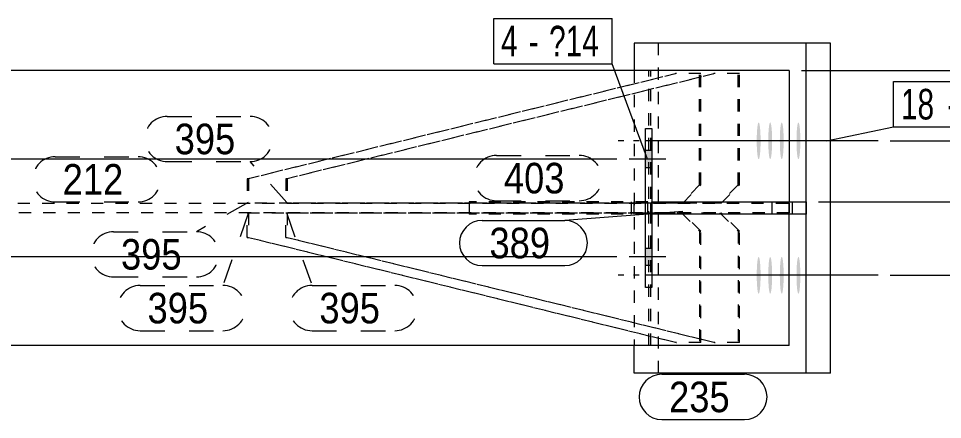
# Model space of a CAD drawing. Header units: millimetres. Extents: x 2 to 1174, y 1 to 825.
# Drawn here: x 859 to 934.5, y 602.4 to 635.2 of the extents above; entities that cross this region are included whole.
import ezdxf

# ---------------------------------------------------------------- set-up
doc = ezdxf.new("R2010")
doc.units = ezdxf.units.MM
for name, pattern in [('XKITLINE00', [0]), ('XKITLINE01', [4, 1, -1, 1, -1]), ('XKITLINE02', [4, 2, -2])]:
    doc.linetypes.add(name, pattern=pattern)
for name, color, linetype, lineweight in [('Bolt', 3, 'Continuous', 0), ('BoltMark', 7, 'Continuous', 0), ('Dimensions', 7, 'Continuous', 0), ('Part', 2, 'Continuous', 0), ('PartMark', 7, 'Continuous', 0)]:
    doc.layers.add(name, color=color, linetype=linetype, lineweight=lineweight)
doc.styles.add('ARIAL', font='ARIAL.TTF')
doc.styles.add('ARIAL_NARROW', font='ARIALN.TTF')

# ---------------------------------------------------------------- blocks, each defined once
blk = doc.blocks.new('*A82')
at = {"layer": 'Part', "color": 2, "linetype": 'XKITLINE00', "lineweight": 0}
for p, q in [((910.736, 620.187), (923.363, 620.187)), ((923.363, 620.187), (923.363, 619.187)), ((923.363, 619.187), (910.736, 619.187))]:
    blk.add_line(p, q, dxfattribs=at)
at = {"layer": 'Part', "color": 7, "linetype": 'XKITLINE01', "lineweight": 0}
for p, q in [((910.736, 619.187), (910.736, 620.187)), ((910.739, 620.187), (910.739, 619.187)), ((920.58, 619.187), (920.58, 620.187)), ((922.238, 619.187), (922.238, 620.187))]:
    blk.add_line(p, q, dxfattribs=at)
blk = doc.blocks.new('*A83')
at = {"layer": 'Part', "color": 2, "linetype": 'XKITLINE00', "lineweight": 0}
for p, q in [((910.236, 626.187), (910.736, 626.187)), ((910.236, 613.187), (910.236, 626.187)), ((910.736, 626.187), (910.736, 613.187)), ((910.736, 613.187), (910.236, 613.187))]:
    blk.add_line(p, q, dxfattribs=at)
blk = doc.blocks.new('*A114')
at = {"layer": 'Part', "color": 7, "linetype": 'XKITLINE01', "lineweight": 0}
for p, q in [((910.671, 630.937), (522.885, 630.937)), ((910.495, 608.437), (910.495, 630.937)), ((910.671, 608.437), (910.671, 630.937)), ((910.671, 608.437), (522.885, 608.437))]:
    blk.add_line(p, q, dxfattribs=at)
blk = doc.blocks.new('*A115')
at = {"layer": 'Part', "color": 2, "linetype": 'XKITLINE00', "lineweight": 0}
for p, q in [((921.975, 630.937), (522.885, 630.937)), ((921.975, 630.937), (921.975, 620.187)), ((921.975, 608.437), (921.975, 619.187)), ((921.975, 608.437), (522.885, 608.437))]:
    blk.add_line(p, q, dxfattribs=at)
at = {"layer": 'Part', "color": 7, "linetype": 'XKITLINE01', "lineweight": 0}
blk.add_line((921.975, 619.187), (921.975, 620.187), dxfattribs=at)
blk = doc.blocks.new('*A116')
at = {"layer": 'Part', "color": 7, "linetype": 'XKITLINE01', "lineweight": 0}
for p, q in [((880.809, 622.087), (915.815, 630.687)), ((915.92, 630.687), (880.914, 622.087)), ((917.909, 630.687), (915.815, 630.687)), ((917.804, 621.587), (917.804, 630.687)), ((917.909, 621.587), (917.909, 630.687)), ((880.914, 622.087), (880.809, 622.087)), ((880.809, 622.087), (880.809, 620.087)), ((880.914, 622.087), (880.914, 620.087)), ((917.804, 621.587), (916.312, 620.087)), ((916.417, 620.087), (917.909, 621.587)), ((917.909, 621.587), (917.804, 621.587)), ((916.417, 620.087), (880.809, 620.087))]:
    blk.add_line(p, q, dxfattribs=at)
blk = doc.blocks.new('*A117')
at = {"layer": 'Part', "color": 7, "linetype": 'XKITLINE01', "lineweight": 0}
for p, q in [((877.662, 622.087), (912.668, 630.687)), ((912.773, 630.687), (877.767, 622.087)), ((914.762, 630.687), (912.668, 630.687)), ((914.657, 621.587), (914.657, 630.687)), ((914.762, 621.587), (914.762, 630.687)), ((877.767, 622.087), (877.662, 622.087)), ((877.662, 622.087), (877.662, 620.087)), ((877.767, 622.087), (877.767, 620.087)), ((914.657, 621.587), (913.165, 620.087)), ((913.27, 620.087), (914.762, 621.587)), ((914.762, 621.587), (914.657, 621.587)), ((913.27, 620.087), (877.662, 620.087))]:
    blk.add_line(p, q, dxfattribs=at)
blk = doc.blocks.new('*A118')
at = {"layer": 'Part', "color": 7, "linetype": 'XKITLINE01', "lineweight": 0}
for p, q in [((880.809, 617.287), (880.809, 619.287)), ((880.809, 619.287), (916.417, 619.287)), ((880.914, 619.287), (880.914, 617.287)), ((916.312, 619.287), (917.804, 617.787)), ((917.909, 617.787), (916.417, 619.287)), ((917.804, 617.787), (917.804, 608.687)), ((917.804, 617.787), (917.909, 617.787)), ((917.909, 608.687), (917.909, 617.787)), ((915.815, 608.687), (880.809, 617.287)), ((880.809, 617.287), (880.914, 617.287)), ((880.914, 617.287), (915.92, 608.687)), ((917.909, 608.687), (915.815, 608.687))]:
    blk.add_line(p, q, dxfattribs=at)
blk = doc.blocks.new('*A119')
at = {"layer": 'Part', "color": 7, "linetype": 'XKITLINE01', "lineweight": 0}
for p, q in [((877.662, 617.287), (877.662, 619.287)), ((877.662, 619.287), (913.27, 619.287)), ((877.767, 619.287), (877.767, 617.287)), ((913.165, 619.287), (914.657, 617.787)), ((914.762, 617.787), (913.27, 619.287)), ((914.657, 617.787), (914.657, 608.687)), ((914.657, 617.787), (914.762, 617.787)), ((914.762, 608.687), (914.762, 617.787)), ((912.668, 608.687), (877.662, 617.287)), ((877.662, 617.287), (877.767, 617.287)), ((877.767, 617.287), (912.773, 608.687)), ((914.762, 608.687), (912.668, 608.687))]:
    blk.add_line(p, q, dxfattribs=at)
blk = doc.blocks.new('*A120')
at = {"layer": 'Part', "color": 7, "linetype": 'XKITLINE01', "lineweight": 0}
for p, q in [((910.408, 620.187), (895.799, 620.187)), ((895.799, 620.187), (895.799, 619.187)), ((909.089, 619.187), (909.089, 620.187)), ((909.308, 619.187), (909.308, 620.187)), ((910.408, 619.187), (910.408, 620.187)), ((910.408, 619.187), (895.799, 619.187))]:
    blk.add_line(p, q, dxfattribs=at)
blk = doc.blocks.new('*A126')
at = {"layer": 'Part', "color": 7, "linetype": 'XKITLINE01', "lineweight": 0}
for p, q in [((522.885, 620.087), (921.975, 620.087)), ((910.671, 619.287), (910.671, 620.087)), ((921.975, 620.087), (921.975, 619.287)), ((921.975, 619.287), (522.885, 619.287))]:
    blk.add_line(p, q, dxfattribs=at)
blk = doc.blocks.new('*A127')
at = {"layer": 'Part', "color": 2, "linetype": 'XKITLINE00', "lineweight": 0}
for p, q in [((909.308, 633.187), (909.308, 630.937)), ((923.363, 633.187), (909.308, 633.187)), ((925.352, 633.187), (923.363, 633.187)), ((923.363, 606.187), (923.363, 633.187)), ((925.352, 606.187), (925.352, 633.187)), ((909.308, 606.187), (909.308, 608.437)), ((925.352, 606.187), (909.308, 606.187))]:
    blk.add_line(p, q, dxfattribs=at)
at = {"layer": 'Part', "color": 7, "linetype": 'XKITLINE01', "lineweight": 0}
for p, q in [((911.297, 606.187), (911.297, 633.187)), ((909.308, 630.937), (909.308, 608.437))]:
    blk.add_line(p, q, dxfattribs=at)
blk = doc.blocks.new('*A144')
at = {"layer": 'Bolt'}
for points in [[(910.236, 624.387), (910.736, 624.387), (910.736, 622.987), (910.236, 622.987)], [(910.236, 624.387), (910.736, 624.387), (910.736, 622.987), (910.236, 622.987)], [(910.236, 616.387), (910.736, 616.387), (910.736, 614.987), (910.236, 614.987)], [(910.236, 616.387), (910.736, 616.387), (910.736, 614.987), (910.236, 614.987)]]:
    blk.add_hatch(color=3, dxfattribs=at).paths.add_polyline_path(points, flags=17)
at = {"layer": 'Bolt', "color": 3, "linetype": 'XKITLINE00', "lineweight": 0}
for p, q in [((910.736, 624.387), (910.236, 624.387)), ((910.736, 624.387), (910.236, 624.387)), ((911.896, 623.687), (908.896, 623.687)), ((911.896, 623.687), (908.896, 623.687)), ((910.736, 622.987), (910.236, 622.987)), ((910.736, 622.987), (910.236, 622.987)), ((910.736, 616.387), (910.236, 616.387)), ((910.736, 616.387), (910.236, 616.387)), ((911.896, 615.687), (908.896, 615.687)), ((911.896, 615.687), (908.896, 615.687)), ((910.736, 614.987), (910.236, 614.987)), ((910.736, 614.987), (910.236, 614.987))]:
    blk.add_line(p, q, dxfattribs=at)
blk = doc.blocks.new('*A152')
at = {"layer": 'Bolt'}
for points in [[(919.64, 625.151), (919.64, 625.114), (919.639, 625.077), (919.639, 625.04), (919.639, 625.004), (919.638, 624.967), (919.637, 624.931), (919.637, 624.895), (919.636, 624.859), (919.635, 624.823), (919.634, 624.787), (919.633, 624.752), (919.632, 624.717), (919.63, 624.682), (919.629, 624.648), (919.628, 624.613), (919.626, 624.579), (919.625, 624.546), (919.623, 624.513), (919.621, 624.48), (919.619, 624.448), (919.617, 624.416), (919.615, 624.385), (919.613, 624.354), (919.611, 624.324), (919.609, 624.294), (919.606, 624.264), (919.604, 624.236), (919.601, 624.208), (919.599, 624.18), (919.596, 624.153), (919.594, 624.127), (919.591, 624.101), (919.588, 624.076), (919.585, 624.052), (919.582, 624.028), (919.579, 624.005), (919.576, 623.983), (919.573, 623.961), (919.57, 623.94), (919.567, 623.92), (919.563, 623.901), (919.56, 623.882), (919.557, 623.864), (919.553, 623.848), (919.55, 623.831), (919.546, 623.816), (919.543, 623.802), (919.539, 623.788), (919.535, 623.775), (919.532, 623.763), (919.528, 623.752), (919.524, 623.742), (919.521, 623.732), (919.517, 623.724), (919.513, 623.716), (919.509, 623.709), (919.505, 623.704), (919.502, 623.699), (919.498, 623.695), (919.494, 623.691), (919.49, 623.689), (919.486, 623.688), (919.482, 623.687), (919.478, 623.688), (919.475, 623.689), (919.471, 623.691), (919.467, 623.695), (919.463, 623.699), (919.459, 623.704), (919.455, 623.709), (919.452, 623.716), (919.448, 623.724), (919.444, 623.732), (919.44, 623.742), (919.437, 623.752), (919.433, 623.763), (919.429, 623.775), (919.426, 623.788), (919.422, 623.802), (919.419, 623.816), (919.415, 623.831), (919.412, 623.848), (919.408, 623.864), (919.405, 623.882), (919.401, 623.901), (919.398, 623.92), (919.395, 623.94), (919.392, 623.961), (919.389, 623.983), (919.386, 624.005), (919.383, 624.028), (919.38, 624.052), (919.377, 624.076), (919.374, 624.101), (919.371, 624.127), (919.368, 624.153), (919.366, 624.18), (919.363, 624.208), (919.361, 624.236), (919.358, 624.264), (919.356, 624.294), (919.354, 624.324), (919.352, 624.354), (919.349, 624.385), (919.347, 624.416), (919.345, 624.448), (919.344, 624.48), (919.342, 624.513), (919.34, 624.546), (919.339, 624.579), (919.337, 624.613), (919.336, 624.648), (919.334, 624.682), (919.333, 624.717), (919.332, 624.752), (919.331, 624.787), (919.33, 624.823), (919.329, 624.859), (919.328, 624.895), (919.327, 624.931), (919.327, 624.967), (919.326, 625.004), (919.326, 625.04), (919.325, 625.077), (919.325, 625.114), (919.325, 625.151), (919.325, 625.187), (919.325, 625.224), (919.325, 625.261), (919.325, 625.298), (919.326, 625.334), (919.326, 625.371), (919.327, 625.407), (919.327, 625.444), (919.328, 625.48), (919.329, 625.516), (919.33, 625.552), (919.331, 625.587), (919.332, 625.623), (919.333, 625.658), (919.334, 625.693), (919.336, 625.727), (919.337, 625.761), (919.339, 625.795), (919.34, 625.829), (919.342, 625.862), (919.344, 625.894), (919.345, 625.927), (919.347, 625.958), (919.349, 625.99), (919.352, 626.021), (919.354, 626.051), (919.356, 626.081), (919.358, 626.11), (919.361, 626.139), (919.363, 626.167), (919.366, 626.195), (919.368, 626.222), (919.371, 626.248), (919.374, 626.274), (919.377, 626.299), (919.38, 626.323), (919.383, 626.347), (919.386, 626.37), (919.389, 626.392), (919.392, 626.414), (919.395, 626.435), (919.398, 626.455), (919.401, 626.474), (919.405, 626.492), (919.408, 626.51), (919.412, 626.527), (919.415, 626.543), (919.419, 626.559), (919.422, 626.573), (919.426, 626.587), (919.429, 626.6), (919.433, 626.612), (919.437, 626.623), (919.44, 626.633), (919.444, 626.642), (919.448, 626.651), (919.452, 626.659), (919.455, 626.665), (919.459, 626.671), (919.463, 626.676), (919.467, 626.68), (919.471, 626.683), (919.475, 626.686), (919.478, 626.687), (919.482, 626.687), (919.486, 626.687), (919.49, 626.686), (919.494, 626.683), (919.498, 626.68), (919.502, 626.676), (919.505, 626.671), (919.509, 626.665), (919.513, 626.659), (919.517, 626.651), (919.521, 626.642), (919.524, 626.633), (919.528, 626.623), (919.532, 626.612), (919.535, 626.6), (919.539, 626.587), (919.543, 626.573), (919.546, 626.559), (919.55, 626.543), (919.553, 626.527), (919.557, 626.51), (919.56, 626.492), (919.563, 626.474), (919.567, 626.455), (919.57, 626.435), (919.573, 626.414), (919.576, 626.392), (919.579, 626.37), (919.582, 626.347), (919.585, 626.323), (919.588, 626.299), (919.591, 626.274), (919.594, 626.248), (919.596, 626.222), (919.599, 626.195), (919.601, 626.167), (919.604, 626.139), (919.606, 626.11), (919.609, 626.081), (919.611, 626.051), (919.613, 626.021), (919.615, 625.99), (919.617, 625.958), (919.619, 625.927), (919.621, 625.894), (919.623, 625.862), (919.625, 625.829), (919.626, 625.795), (919.628, 625.761), (919.629, 625.727), (919.63, 625.693), (919.632, 625.658), (919.633, 625.623), (919.634, 625.587), (919.635, 625.552), (919.636, 625.516), (919.637, 625.48), (919.637, 625.444), (919.638, 625.407), (919.639, 625.371), (919.639, 625.334), (919.639, 625.298), (919.64, 625.261), (919.64, 625.224), (919.64, 625.187)], [(920.584, 625.151), (920.584, 625.114), (920.583, 625.077), (920.583, 625.04), (920.583, 625.004), (920.582, 624.967), (920.581, 624.931), (920.581, 624.895), (920.58, 624.859), (920.579, 624.823), (920.578, 624.787), (920.577, 624.752), (920.576, 624.717), (920.575, 624.682), (920.573, 624.648), (920.572, 624.613), (920.57, 624.579), (920.569, 624.546), (920.567, 624.513), (920.565, 624.48), (920.563, 624.448), (920.561, 624.416), (920.559, 624.385), (920.557, 624.354), (920.555, 624.324), (920.553, 624.294), (920.55, 624.264), (920.548, 624.236), (920.546, 624.208), (920.543, 624.18), (920.54, 624.153), (920.538, 624.127), (920.535, 624.101), (920.532, 624.076), (920.529, 624.052), (920.526, 624.028), (920.523, 624.005), (920.52, 623.983), (920.517, 623.961), (920.514, 623.94), (920.511, 623.92), (920.507, 623.901), (920.504, 623.882), (920.501, 623.864), (920.497, 623.848), (920.494, 623.831), (920.49, 623.816), (920.487, 623.802), (920.483, 623.788), (920.479, 623.775), (920.476, 623.763), (920.472, 623.752), (920.468, 623.742), (920.465, 623.732), (920.461, 623.724), (920.457, 623.716), (920.453, 623.709), (920.449, 623.704), (920.446, 623.699), (920.442, 623.695), (920.438, 623.691), (920.434, 623.689), (920.43, 623.688), (920.426, 623.687), (920.423, 623.688), (920.419, 623.689), (920.415, 623.691), (920.411, 623.695), (920.407, 623.699), (920.403, 623.704), (920.4, 623.709), (920.396, 623.716), (920.392, 623.724), (920.388, 623.732), (920.384, 623.742), (920.381, 623.752), (920.377, 623.763), (920.373, 623.775), (920.37, 623.788), (920.366, 623.802), (920.363, 623.816), (920.359, 623.831), (920.356, 623.848), (920.352, 623.864), (920.349, 623.882), (920.346, 623.901), (920.342, 623.92), (920.339, 623.94), (920.336, 623.961), (920.333, 623.983), (920.33, 624.005), (920.327, 624.028), (920.324, 624.052), (920.321, 624.076), (920.318, 624.101), (920.315, 624.127), (920.312, 624.153), (920.31, 624.18), (920.307, 624.208), (920.305, 624.236), (920.302, 624.264), (920.3, 624.294), (920.298, 624.324), (920.296, 624.354), (920.293, 624.385), (920.291, 624.416), (920.29, 624.448), (920.288, 624.48), (920.286, 624.513), (920.284, 624.546), (920.283, 624.579), (920.281, 624.613), (920.28, 624.648), (920.278, 624.682), (920.277, 624.717), (920.276, 624.752), (920.275, 624.787), (920.274, 624.823), (920.273, 624.859), (920.272, 624.895), (920.271, 624.931), (920.271, 624.967), (920.27, 625.004), (920.27, 625.04), (920.269, 625.077), (920.269, 625.114), (920.269, 625.151), (920.269, 625.187), (920.269, 625.224), (920.269, 625.261), (920.269, 625.298), (920.27, 625.334), (920.27, 625.371), (920.271, 625.407), (920.271, 625.444), (920.272, 625.48), (920.273, 625.516), (920.274, 625.552), (920.275, 625.587), (920.276, 625.623), (920.277, 625.658), (920.278, 625.693), (920.28, 625.727), (920.281, 625.761), (920.283, 625.795), (920.284, 625.829), (920.286, 625.862), (920.288, 625.894), (920.29, 625.927), (920.291, 625.958), (920.293, 625.99), (920.296, 626.021), (920.298, 626.051), (920.3, 626.081), (920.302, 626.11), (920.305, 626.139), (920.307, 626.167), (920.31, 626.195), (920.312, 626.222), (920.315, 626.248), (920.318, 626.274), (920.321, 626.299), (920.324, 626.323), (920.327, 626.347), (920.33, 626.37), (920.333, 626.392), (920.336, 626.414), (920.339, 626.435), (920.342, 626.455), (920.346, 626.474), (920.349, 626.492), (920.352, 626.51), (920.356, 626.527), (920.359, 626.543), (920.363, 626.559), (920.366, 626.573), (920.37, 626.587), (920.373, 626.6), (920.377, 626.612), (920.381, 626.623), (920.384, 626.633), (920.388, 626.642), (920.392, 626.651), (920.396, 626.659), (920.4, 626.665), (920.403, 626.671), (920.407, 626.676), (920.411, 626.68), (920.415, 626.683), (920.419, 626.686), (920.423, 626.687), (920.426, 626.687), (920.43, 626.687), (920.434, 626.686), (920.438, 626.683), (920.442, 626.68), (920.446, 626.676), (920.449, 626.671), (920.453, 626.665), (920.457, 626.659), (920.461, 626.651), (920.465, 626.642), (920.468, 626.633), (920.472, 626.623), (920.476, 626.612), (920.479, 626.6), (920.483, 626.587), (920.487, 626.573), (920.49, 626.559), (920.494, 626.543), (920.497, 626.527), (920.501, 626.51), (920.504, 626.492), (920.507, 626.474), (920.511, 626.455), (920.514, 626.435), (920.517, 626.414), (920.52, 626.392), (920.523, 626.37), (920.526, 626.347), (920.529, 626.323), (920.532, 626.299), (920.535, 626.274), (920.538, 626.248), (920.54, 626.222), (920.543, 626.195), (920.546, 626.167), (920.548, 626.139), (920.55, 626.11), (920.553, 626.081), (920.555, 626.051), (920.557, 626.021), (920.559, 625.99), (920.561, 625.958), (920.563, 625.927), (920.565, 625.894), (920.567, 625.862), (920.569, 625.829), (920.57, 625.795), (920.572, 625.761), (920.573, 625.727), (920.575, 625.693), (920.576, 625.658), (920.577, 625.623), (920.578, 625.587), (920.579, 625.552), (920.58, 625.516), (920.581, 625.48), (920.581, 625.444), (920.582, 625.407), (920.583, 625.371), (920.583, 625.334), (920.583, 625.298), (920.584, 625.261), (920.584, 625.224), (920.584, 625.187)], [(921.528, 625.151), (921.528, 625.114), (921.527, 625.077), (921.527, 625.04), (921.527, 625.004), (921.526, 624.967), (921.525, 624.931), (921.525, 624.895), (921.524, 624.859), (921.523, 624.823), (921.522, 624.787), (921.521, 624.752), (921.52, 624.717), (921.519, 624.682), (921.517, 624.648), (921.516, 624.613), (921.514, 624.579), (921.513, 624.546), (921.511, 624.513), (921.509, 624.48), (921.507, 624.448), (921.505, 624.416), (921.503, 624.385), (921.501, 624.354), (921.499, 624.324), (921.497, 624.294), (921.495, 624.264), (921.492, 624.236), (921.49, 624.208), (921.487, 624.18), (921.484, 624.153), (921.482, 624.127), (921.479, 624.101), (921.476, 624.076), (921.473, 624.052), (921.47, 624.028), (921.467, 624.005), (921.464, 623.983), (921.461, 623.961), (921.458, 623.94), (921.455, 623.92), (921.451, 623.901), (921.448, 623.882), (921.445, 623.864), (921.441, 623.848), (921.438, 623.831), (921.434, 623.816), (921.431, 623.802), (921.427, 623.788), (921.423, 623.775), (921.42, 623.763), (921.416, 623.752), (921.412, 623.742), (921.409, 623.732), (921.405, 623.724), (921.401, 623.716), (921.397, 623.709), (921.394, 623.704), (921.39, 623.699), (921.386, 623.695), (921.382, 623.691), (921.378, 623.689), (921.374, 623.688), (921.37, 623.687), (921.367, 623.688), (921.363, 623.689), (921.359, 623.691), (921.355, 623.695), (921.351, 623.699), (921.347, 623.704), (921.344, 623.709), (921.34, 623.716), (921.336, 623.724), (921.332, 623.732), (921.328, 623.742), (921.325, 623.752), (921.321, 623.763), (921.317, 623.775), (921.314, 623.788), (921.31, 623.802), (921.307, 623.816), (921.303, 623.831), (921.3, 623.848), (921.296, 623.864), (921.293, 623.882), (921.29, 623.901), (921.286, 623.92), (921.283, 623.94), (921.28, 623.961), (921.277, 623.983), (921.274, 624.005), (921.271, 624.028), (921.268, 624.052), (921.265, 624.076), (921.262, 624.101), (921.259, 624.127), (921.257, 624.153), (921.254, 624.18), (921.251, 624.208), (921.249, 624.236), (921.246, 624.264), (921.244, 624.294), (921.242, 624.324), (921.24, 624.354), (921.238, 624.385), (921.236, 624.416), (921.234, 624.448), (921.232, 624.48), (921.23, 624.513), (921.228, 624.546), (921.227, 624.579), (921.225, 624.613), (921.224, 624.648), (921.222, 624.682), (921.221, 624.717), (921.22, 624.752), (921.219, 624.787), (921.218, 624.823), (921.217, 624.859), (921.216, 624.895), (921.215, 624.931), (921.215, 624.967), (921.214, 625.004), (921.214, 625.04), (921.214, 625.077), (921.213, 625.114), (921.213, 625.151), (921.213, 625.187), (921.213, 625.224), (921.213, 625.261), (921.214, 625.298), (921.214, 625.334), (921.214, 625.371), (921.215, 625.407), (921.215, 625.444), (921.216, 625.48), (921.217, 625.516), (921.218, 625.552), (921.219, 625.587), (921.22, 625.623), (921.221, 625.658), (921.222, 625.693), (921.224, 625.727), (921.225, 625.761), (921.227, 625.795), (921.228, 625.829), (921.23, 625.862), (921.232, 625.894), (921.234, 625.927), (921.236, 625.958), (921.238, 625.99), (921.24, 626.021), (921.242, 626.051), (921.244, 626.081), (921.246, 626.11), (921.249, 626.139), (921.251, 626.167), (921.254, 626.195), (921.257, 626.222), (921.259, 626.248), (921.262, 626.274), (921.265, 626.299), (921.268, 626.323), (921.271, 626.347), (921.274, 626.37), (921.277, 626.392), (921.28, 626.414), (921.283, 626.435), (921.286, 626.455), (921.29, 626.474), (921.293, 626.492), (921.296, 626.51), (921.3, 626.527), (921.303, 626.543), (921.307, 626.559), (921.31, 626.573), (921.314, 626.587), (921.317, 626.6), (921.321, 626.612), (921.325, 626.623), (921.328, 626.633), (921.332, 626.642), (921.336, 626.651), (921.34, 626.659), (921.344, 626.665), (921.347, 626.671), (921.351, 626.676), (921.355, 626.68), (921.359, 626.683), (921.363, 626.686), (921.367, 626.687), (921.37, 626.687), (921.374, 626.687), (921.378, 626.686), (921.382, 626.683), (921.386, 626.68), (921.39, 626.676), (921.394, 626.671), (921.397, 626.665), (921.401, 626.659), (921.405, 626.651), (921.409, 626.642), (921.412, 626.633), (921.416, 626.623), (921.42, 626.612), (921.423, 626.6), (921.427, 626.587), (921.431, 626.573), (921.434, 626.559), (921.438, 626.543), (921.441, 626.527), (921.445, 626.51), (921.448, 626.492), (921.451, 626.474), (921.455, 626.455), (921.458, 626.435), (921.461, 626.414), (921.464, 626.392), (921.467, 626.37), (921.47, 626.347), (921.473, 626.323), (921.476, 626.299), (921.479, 626.274), (921.482, 626.248), (921.484, 626.222), (921.487, 626.195), (921.49, 626.167), (921.492, 626.139), (921.495, 626.11), (921.497, 626.081), (921.499, 626.051), (921.501, 626.021), (921.503, 625.99), (921.505, 625.958), (921.507, 625.927), (921.509, 625.894), (921.511, 625.862), (921.513, 625.829), (921.514, 625.795), (921.516, 625.761), (921.517, 625.727), (921.519, 625.693), (921.52, 625.658), (921.521, 625.623), (921.522, 625.587), (921.523, 625.552), (921.524, 625.516), (921.525, 625.48), (921.525, 625.444), (921.526, 625.407), (921.527, 625.371), (921.527, 625.334), (921.527, 625.298), (921.528, 625.261), (921.528, 625.224), (921.528, 625.187)], [(922.891, 625.151), (922.891, 625.114), (922.891, 625.077), (922.891, 625.04), (922.89, 625.004), (922.89, 624.967), (922.889, 624.931), (922.888, 624.895), (922.888, 624.859), (922.887, 624.823), (922.886, 624.787), (922.885, 624.752), (922.883, 624.717), (922.882, 624.682), (922.881, 624.648), (922.879, 624.613), (922.878, 624.579), (922.876, 624.546), (922.875, 624.513), (922.873, 624.48), (922.871, 624.448), (922.869, 624.416), (922.867, 624.385), (922.865, 624.354), (922.863, 624.324), (922.86, 624.294), (922.858, 624.264), (922.856, 624.236), (922.853, 624.208), (922.851, 624.18), (922.848, 624.153), (922.845, 624.127), (922.843, 624.101), (922.84, 624.076), (922.837, 624.052), (922.834, 624.028), (922.831, 624.005), (922.828, 623.983), (922.825, 623.961), (922.822, 623.94), (922.818, 623.92), (922.815, 623.901), (922.812, 623.882), (922.808, 623.864), (922.805, 623.848), (922.801, 623.831), (922.798, 623.816), (922.794, 623.802), (922.791, 623.788), (922.787, 623.775), (922.783, 623.763), (922.78, 623.752), (922.776, 623.742), (922.772, 623.732), (922.769, 623.724), (922.765, 623.716), (922.761, 623.709), (922.757, 623.704), (922.753, 623.699), (922.75, 623.695), (922.746, 623.691), (922.742, 623.689), (922.738, 623.688), (922.734, 623.687), (922.73, 623.688), (922.726, 623.689), (922.723, 623.691), (922.719, 623.695), (922.715, 623.699), (922.711, 623.704), (922.707, 623.709), (922.703, 623.716), (922.7, 623.724), (922.696, 623.732), (922.692, 623.742), (922.688, 623.752), (922.685, 623.763), (922.681, 623.775), (922.677, 623.788), (922.674, 623.802), (922.67, 623.816), (922.667, 623.831), (922.663, 623.848), (922.66, 623.864), (922.657, 623.882), (922.653, 623.901), (922.65, 623.92), (922.647, 623.94), (922.643, 623.961), (922.64, 623.983), (922.637, 624.005), (922.634, 624.028), (922.631, 624.052), (922.628, 624.076), (922.626, 624.101), (922.623, 624.127), (922.62, 624.153), (922.618, 624.18), (922.615, 624.208), (922.612, 624.236), (922.61, 624.264), (922.608, 624.294), (922.605, 624.324), (922.603, 624.354), (922.601, 624.385), (922.599, 624.416), (922.597, 624.448), (922.595, 624.48), (922.594, 624.513), (922.592, 624.546), (922.59, 624.579), (922.589, 624.613), (922.587, 624.648), (922.586, 624.682), (922.585, 624.717), (922.584, 624.752), (922.582, 624.787), (922.581, 624.823), (922.581, 624.859), (922.58, 624.895), (922.579, 624.931), (922.578, 624.967), (922.578, 625.004), (922.578, 625.04), (922.577, 625.077), (922.577, 625.114), (922.577, 625.151), (922.577, 625.187), (922.577, 625.224), (922.577, 625.261), (922.577, 625.298), (922.578, 625.334), (922.578, 625.371), (922.578, 625.407), (922.579, 625.444), (922.58, 625.48), (922.581, 625.516), (922.581, 625.552), (922.582, 625.587), (922.584, 625.623), (922.585, 625.658), (922.586, 625.693), (922.587, 625.727), (922.589, 625.761), (922.59, 625.795), (922.592, 625.829), (922.594, 625.862), (922.595, 625.894), (922.597, 625.927), (922.599, 625.958), (922.601, 625.99), (922.603, 626.021), (922.605, 626.051), (922.608, 626.081), (922.61, 626.11), (922.612, 626.139), (922.615, 626.167), (922.618, 626.195), (922.62, 626.222), (922.623, 626.248), (922.626, 626.274), (922.628, 626.299), (922.631, 626.323), (922.634, 626.347), (922.637, 626.37), (922.64, 626.392), (922.643, 626.414), (922.647, 626.435), (922.65, 626.455), (922.653, 626.474), (922.657, 626.492), (922.66, 626.51), (922.663, 626.527), (922.667, 626.543), (922.67, 626.559), (922.674, 626.573), (922.677, 626.587), (922.681, 626.6), (922.685, 626.612), (922.688, 626.623), (922.692, 626.633), (922.696, 626.642), (922.7, 626.651), (922.703, 626.659), (922.707, 626.665), (922.711, 626.671), (922.715, 626.676), (922.719, 626.68), (922.723, 626.683), (922.726, 626.686), (922.73, 626.687), (922.734, 626.687), (922.738, 626.687), (922.742, 626.686), (922.746, 626.683), (922.75, 626.68), (922.753, 626.676), (922.757, 626.671), (922.761, 626.665), (922.765, 626.659), (922.769, 626.651), (922.772, 626.642), (922.776, 626.633), (922.78, 626.623), (922.783, 626.612), (922.787, 626.6), (922.791, 626.587), (922.794, 626.573), (922.798, 626.559), (922.801, 626.543), (922.805, 626.527), (922.808, 626.51), (922.812, 626.492), (922.815, 626.474), (922.818, 626.455), (922.822, 626.435), (922.825, 626.414), (922.828, 626.392), (922.831, 626.37), (922.834, 626.347), (922.837, 626.323), (922.84, 626.299), (922.843, 626.274), (922.845, 626.248), (922.848, 626.222), (922.851, 626.195), (922.853, 626.167), (922.856, 626.139), (922.858, 626.11), (922.86, 626.081), (922.863, 626.051), (922.865, 626.021), (922.867, 625.99), (922.869, 625.958), (922.871, 625.927), (922.873, 625.894), (922.875, 625.862), (922.876, 625.829), (922.878, 625.795), (922.879, 625.761), (922.881, 625.727), (922.882, 625.693), (922.883, 625.658), (922.885, 625.623), (922.886, 625.587), (922.887, 625.552), (922.888, 625.516), (922.888, 625.48), (922.889, 625.444), (922.89, 625.407), (922.89, 625.371), (922.891, 625.334), (922.891, 625.298), (922.891, 625.261), (922.891, 625.224), (922.891, 625.187)], [(919.64, 614.151), (919.64, 614.114), (919.639, 614.077), (919.639, 614.04), (919.639, 614.004), (919.638, 613.967), (919.637, 613.931), (919.637, 613.895), (919.636, 613.859), (919.635, 613.823), (919.634, 613.787), (919.633, 613.752), (919.632, 613.717), (919.63, 613.682), (919.629, 613.648), (919.628, 613.613), (919.626, 613.579), (919.625, 613.546), (919.623, 613.513), (919.621, 613.48), (919.619, 613.448), (919.617, 613.416), (919.615, 613.385), (919.613, 613.354), (919.611, 613.324), (919.609, 613.294), (919.606, 613.264), (919.604, 613.236), (919.601, 613.208), (919.599, 613.18), (919.596, 613.153), (919.594, 613.127), (919.591, 613.101), (919.588, 613.076), (919.585, 613.052), (919.582, 613.028), (919.579, 613.005), (919.576, 612.983), (919.573, 612.961), (919.57, 612.94), (919.567, 612.92), (919.563, 612.901), (919.56, 612.882), (919.557, 612.864), (919.553, 612.848), (919.55, 612.831), (919.546, 612.816), (919.543, 612.802), (919.539, 612.788), (919.535, 612.775), (919.532, 612.763), (919.528, 612.752), (919.524, 612.742), (919.521, 612.732), (919.517, 612.724), (919.513, 612.716), (919.509, 612.709), (919.505, 612.704), (919.502, 612.699), (919.498, 612.695), (919.494, 612.691), (919.49, 612.689), (919.486, 612.688), (919.482, 612.687), (919.478, 612.688), (919.475, 612.689), (919.471, 612.691), (919.467, 612.695), (919.463, 612.699), (919.459, 612.704), (919.455, 612.709), (919.452, 612.716), (919.448, 612.724), (919.444, 612.732), (919.44, 612.742), (919.437, 612.752), (919.433, 612.763), (919.429, 612.775), (919.426, 612.788), (919.422, 612.802), (919.419, 612.816), (919.415, 612.831), (919.412, 612.848), (919.408, 612.864), (919.405, 612.882), (919.401, 612.901), (919.398, 612.92), (919.395, 612.94), (919.392, 612.961), (919.389, 612.983), (919.386, 613.005), (919.383, 613.028), (919.38, 613.052), (919.377, 613.076), (919.374, 613.101), (919.371, 613.127), (919.368, 613.153), (919.366, 613.18), (919.363, 613.208), (919.361, 613.236), (919.358, 613.264), (919.356, 613.294), (919.354, 613.324), (919.352, 613.354), (919.349, 613.385), (919.347, 613.416), (919.345, 613.448), (919.344, 613.48), (919.342, 613.513), (919.34, 613.546), (919.339, 613.579), (919.337, 613.613), (919.336, 613.648), (919.334, 613.682), (919.333, 613.717), (919.332, 613.752), (919.331, 613.787), (919.33, 613.823), (919.329, 613.859), (919.328, 613.895), (919.327, 613.931), (919.327, 613.967), (919.326, 614.004), (919.326, 614.04), (919.325, 614.077), (919.325, 614.114), (919.325, 614.151), (919.325, 614.187), (919.325, 614.224), (919.325, 614.261), (919.325, 614.298), (919.326, 614.334), (919.326, 614.371), (919.327, 614.407), (919.327, 614.444), (919.328, 614.48), (919.329, 614.516), (919.33, 614.552), (919.331, 614.587), (919.332, 614.623), (919.333, 614.658), (919.334, 614.693), (919.336, 614.727), (919.337, 614.761), (919.339, 614.795), (919.34, 614.829), (919.342, 614.862), (919.344, 614.894), (919.345, 614.927), (919.347, 614.958), (919.349, 614.99), (919.352, 615.021), (919.354, 615.051), (919.356, 615.081), (919.358, 615.11), (919.361, 615.139), (919.363, 615.167), (919.366, 615.195), (919.368, 615.222), (919.371, 615.248), (919.374, 615.274), (919.377, 615.299), (919.38, 615.323), (919.383, 615.347), (919.386, 615.37), (919.389, 615.392), (919.392, 615.414), (919.395, 615.435), (919.398, 615.455), (919.401, 615.474), (919.405, 615.492), (919.408, 615.51), (919.412, 615.527), (919.415, 615.543), (919.419, 615.559), (919.422, 615.573), (919.426, 615.587), (919.429, 615.6), (919.433, 615.612), (919.437, 615.623), (919.44, 615.633), (919.444, 615.642), (919.448, 615.651), (919.452, 615.659), (919.455, 615.665), (919.459, 615.671), (919.463, 615.676), (919.467, 615.68), (919.471, 615.683), (919.475, 615.686), (919.478, 615.687), (919.482, 615.687), (919.486, 615.687), (919.49, 615.686), (919.494, 615.683), (919.498, 615.68), (919.502, 615.676), (919.505, 615.671), (919.509, 615.665), (919.513, 615.659), (919.517, 615.651), (919.521, 615.642), (919.524, 615.633), (919.528, 615.623), (919.532, 615.612), (919.535, 615.6), (919.539, 615.587), (919.543, 615.573), (919.546, 615.559), (919.55, 615.543), (919.553, 615.527), (919.557, 615.51), (919.56, 615.492), (919.563, 615.474), (919.567, 615.455), (919.57, 615.435), (919.573, 615.414), (919.576, 615.392), (919.579, 615.37), (919.582, 615.347), (919.585, 615.323), (919.588, 615.299), (919.591, 615.274), (919.594, 615.248), (919.596, 615.222), (919.599, 615.195), (919.601, 615.167), (919.604, 615.139), (919.606, 615.11), (919.609, 615.081), (919.611, 615.051), (919.613, 615.021), (919.615, 614.99), (919.617, 614.958), (919.619, 614.927), (919.621, 614.894), (919.623, 614.862), (919.625, 614.829), (919.626, 614.795), (919.628, 614.761), (919.629, 614.727), (919.63, 614.693), (919.632, 614.658), (919.633, 614.623), (919.634, 614.587), (919.635, 614.552), (919.636, 614.516), (919.637, 614.48), (919.637, 614.444), (919.638, 614.407), (919.639, 614.371), (919.639, 614.334), (919.639, 614.298), (919.64, 614.261), (919.64, 614.224), (919.64, 614.187)], [(920.584, 614.151), (920.584, 614.114), (920.583, 614.077), (920.583, 614.04), (920.583, 614.004), (920.582, 613.967), (920.581, 613.931), (920.581, 613.895), (920.58, 613.859), (920.579, 613.823), (920.578, 613.787), (920.577, 613.752), (920.576, 613.717), (920.575, 613.682), (920.573, 613.648), (920.572, 613.613), (920.57, 613.579), (920.569, 613.546), (920.567, 613.513), (920.565, 613.48), (920.563, 613.448), (920.561, 613.416), (920.559, 613.385), (920.557, 613.354), (920.555, 613.324), (920.553, 613.294), (920.55, 613.264), (920.548, 613.236), (920.546, 613.208), (920.543, 613.18), (920.54, 613.153), (920.538, 613.127), (920.535, 613.101), (920.532, 613.076), (920.529, 613.052), (920.526, 613.028), (920.523, 613.005), (920.52, 612.983), (920.517, 612.961), (920.514, 612.94), (920.511, 612.92), (920.507, 612.901), (920.504, 612.882), (920.501, 612.864), (920.497, 612.848), (920.494, 612.831), (920.49, 612.816), (920.487, 612.802), (920.483, 612.788), (920.479, 612.775), (920.476, 612.763), (920.472, 612.752), (920.468, 612.742), (920.465, 612.732), (920.461, 612.724), (920.457, 612.716), (920.453, 612.709), (920.449, 612.704), (920.446, 612.699), (920.442, 612.695), (920.438, 612.691), (920.434, 612.689), (920.43, 612.688), (920.426, 612.687), (920.423, 612.688), (920.419, 612.689), (920.415, 612.691), (920.411, 612.695), (920.407, 612.699), (920.403, 612.704), (920.4, 612.709), (920.396, 612.716), (920.392, 612.724), (920.388, 612.732), (920.384, 612.742), (920.381, 612.752), (920.377, 612.763), (920.373, 612.775), (920.37, 612.788), (920.366, 612.802), (920.363, 612.816), (920.359, 612.831), (920.356, 612.848), (920.352, 612.864), (920.349, 612.882), (920.346, 612.901), (920.342, 612.92), (920.339, 612.94), (920.336, 612.961), (920.333, 612.983), (920.33, 613.005), (920.327, 613.028), (920.324, 613.052), (920.321, 613.076), (920.318, 613.101), (920.315, 613.127), (920.312, 613.153), (920.31, 613.18), (920.307, 613.208), (920.305, 613.236), (920.302, 613.264), (920.3, 613.294), (920.298, 613.324), (920.296, 613.354), (920.293, 613.385), (920.291, 613.416), (920.29, 613.448), (920.288, 613.48), (920.286, 613.513), (920.284, 613.546), (920.283, 613.579), (920.281, 613.613), (920.28, 613.648), (920.278, 613.682), (920.277, 613.717), (920.276, 613.752), (920.275, 613.787), (920.274, 613.823), (920.273, 613.859), (920.272, 613.895), (920.271, 613.931), (920.271, 613.967), (920.27, 614.004), (920.27, 614.04), (920.269, 614.077), (920.269, 614.114), (920.269, 614.151), (920.269, 614.187), (920.269, 614.224), (920.269, 614.261), (920.269, 614.298), (920.27, 614.334), (920.27, 614.371), (920.271, 614.407), (920.271, 614.444), (920.272, 614.48), (920.273, 614.516), (920.274, 614.552), (920.275, 614.587), (920.276, 614.623), (920.277, 614.658), (920.278, 614.693), (920.28, 614.727), (920.281, 614.761), (920.283, 614.795), (920.284, 614.829), (920.286, 614.862), (920.288, 614.894), (920.29, 614.927), (920.291, 614.958), (920.293, 614.99), (920.296, 615.021), (920.298, 615.051), (920.3, 615.081), (920.302, 615.11), (920.305, 615.139), (920.307, 615.167), (920.31, 615.195), (920.312, 615.222), (920.315, 615.248), (920.318, 615.274), (920.321, 615.299), (920.324, 615.323), (920.327, 615.347), (920.33, 615.37), (920.333, 615.392), (920.336, 615.414), (920.339, 615.435), (920.342, 615.455), (920.346, 615.474), (920.349, 615.492), (920.352, 615.51), (920.356, 615.527), (920.359, 615.543), (920.363, 615.559), (920.366, 615.573), (920.37, 615.587), (920.373, 615.6), (920.377, 615.612), (920.381, 615.623), (920.384, 615.633), (920.388, 615.642), (920.392, 615.651), (920.396, 615.659), (920.4, 615.665), (920.403, 615.671), (920.407, 615.676), (920.411, 615.68), (920.415, 615.683), (920.419, 615.686), (920.423, 615.687), (920.426, 615.687), (920.43, 615.687), (920.434, 615.686), (920.438, 615.683), (920.442, 615.68), (920.446, 615.676), (920.449, 615.671), (920.453, 615.665), (920.457, 615.659), (920.461, 615.651), (920.465, 615.642), (920.468, 615.633), (920.472, 615.623), (920.476, 615.612), (920.479, 615.6), (920.483, 615.587), (920.487, 615.573), (920.49, 615.559), (920.494, 615.543), (920.497, 615.527), (920.501, 615.51), (920.504, 615.492), (920.507, 615.474), (920.511, 615.455), (920.514, 615.435), (920.517, 615.414), (920.52, 615.392), (920.523, 615.37), (920.526, 615.347), (920.529, 615.323), (920.532, 615.299), (920.535, 615.274), (920.538, 615.248), (920.54, 615.222), (920.543, 615.195), (920.546, 615.167), (920.548, 615.139), (920.55, 615.11), (920.553, 615.081), (920.555, 615.051), (920.557, 615.021), (920.559, 614.99), (920.561, 614.958), (920.563, 614.927), (920.565, 614.894), (920.567, 614.862), (920.569, 614.829), (920.57, 614.795), (920.572, 614.761), (920.573, 614.727), (920.575, 614.693), (920.576, 614.658), (920.577, 614.623), (920.578, 614.587), (920.579, 614.552), (920.58, 614.516), (920.581, 614.48), (920.581, 614.444), (920.582, 614.407), (920.583, 614.371), (920.583, 614.334), (920.583, 614.298), (920.584, 614.261), (920.584, 614.224), (920.584, 614.187)], [(921.528, 614.151), (921.528, 614.114), (921.527, 614.077), (921.527, 614.04), (921.527, 614.004), (921.526, 613.967), (921.525, 613.931), (921.525, 613.895), (921.524, 613.859), (921.523, 613.823), (921.522, 613.787), (921.521, 613.752), (921.52, 613.717), (921.519, 613.682), (921.517, 613.648), (921.516, 613.613), (921.514, 613.579), (921.513, 613.546), (921.511, 613.513), (921.509, 613.48), (921.507, 613.448), (921.505, 613.416), (921.503, 613.385), (921.501, 613.354), (921.499, 613.324), (921.497, 613.294), (921.495, 613.264), (921.492, 613.236), (921.49, 613.208), (921.487, 613.18), (921.484, 613.153), (921.482, 613.127), (921.479, 613.101), (921.476, 613.076), (921.473, 613.052), (921.47, 613.028), (921.467, 613.005), (921.464, 612.983), (921.461, 612.961), (921.458, 612.94), (921.455, 612.92), (921.451, 612.901), (921.448, 612.882), (921.445, 612.864), (921.441, 612.848), (921.438, 612.831), (921.434, 612.816), (921.431, 612.802), (921.427, 612.788), (921.423, 612.775), (921.42, 612.763), (921.416, 612.752), (921.412, 612.742), (921.409, 612.732), (921.405, 612.724), (921.401, 612.716), (921.397, 612.709), (921.394, 612.704), (921.39, 612.699), (921.386, 612.695), (921.382, 612.691), (921.378, 612.689), (921.374, 612.688), (921.37, 612.687), (921.367, 612.688), (921.363, 612.689), (921.359, 612.691), (921.355, 612.695), (921.351, 612.699), (921.347, 612.704), (921.344, 612.709), (921.34, 612.716), (921.336, 612.724), (921.332, 612.732), (921.328, 612.742), (921.325, 612.752), (921.321, 612.763), (921.317, 612.775), (921.314, 612.788), (921.31, 612.802), (921.307, 612.816), (921.303, 612.831), (921.3, 612.848), (921.296, 612.864), (921.293, 612.882), (921.29, 612.901), (921.286, 612.92), (921.283, 612.94), (921.28, 612.961), (921.277, 612.983), (921.274, 613.005), (921.271, 613.028), (921.268, 613.052), (921.265, 613.076), (921.262, 613.101), (921.259, 613.127), (921.257, 613.153), (921.254, 613.18), (921.251, 613.208), (921.249, 613.236), (921.246, 613.264), (921.244, 613.294), (921.242, 613.324), (921.24, 613.354), (921.238, 613.385), (921.236, 613.416), (921.234, 613.448), (921.232, 613.48), (921.23, 613.513), (921.228, 613.546), (921.227, 613.579), (921.225, 613.613), (921.224, 613.648), (921.222, 613.682), (921.221, 613.717), (921.22, 613.752), (921.219, 613.787), (921.218, 613.823), (921.217, 613.859), (921.216, 613.895), (921.215, 613.931), (921.215, 613.967), (921.214, 614.004), (921.214, 614.04), (921.214, 614.077), (921.213, 614.114), (921.213, 614.151), (921.213, 614.187), (921.213, 614.224), (921.213, 614.261), (921.214, 614.298), (921.214, 614.334), (921.214, 614.371), (921.215, 614.407), (921.215, 614.444), (921.216, 614.48), (921.217, 614.516), (921.218, 614.552), (921.219, 614.587), (921.22, 614.623), (921.221, 614.658), (921.222, 614.693), (921.224, 614.727), (921.225, 614.761), (921.227, 614.795), (921.228, 614.829), (921.23, 614.862), (921.232, 614.894), (921.234, 614.927), (921.236, 614.958), (921.238, 614.99), (921.24, 615.021), (921.242, 615.051), (921.244, 615.081), (921.246, 615.11), (921.249, 615.139), (921.251, 615.167), (921.254, 615.195), (921.257, 615.222), (921.259, 615.248), (921.262, 615.274), (921.265, 615.299), (921.268, 615.323), (921.271, 615.347), (921.274, 615.37), (921.277, 615.392), (921.28, 615.414), (921.283, 615.435), (921.286, 615.455), (921.29, 615.474), (921.293, 615.492), (921.296, 615.51), (921.3, 615.527), (921.303, 615.543), (921.307, 615.559), (921.31, 615.573), (921.314, 615.587), (921.317, 615.6), (921.321, 615.612), (921.325, 615.623), (921.328, 615.633), (921.332, 615.642), (921.336, 615.651), (921.34, 615.659), (921.344, 615.665), (921.347, 615.671), (921.351, 615.676), (921.355, 615.68), (921.359, 615.683), (921.363, 615.686), (921.367, 615.687), (921.37, 615.687), (921.374, 615.687), (921.378, 615.686), (921.382, 615.683), (921.386, 615.68), (921.39, 615.676), (921.394, 615.671), (921.397, 615.665), (921.401, 615.659), (921.405, 615.651), (921.409, 615.642), (921.412, 615.633), (921.416, 615.623), (921.42, 615.612), (921.423, 615.6), (921.427, 615.587), (921.431, 615.573), (921.434, 615.559), (921.438, 615.543), (921.441, 615.527), (921.445, 615.51), (921.448, 615.492), (921.451, 615.474), (921.455, 615.455), (921.458, 615.435), (921.461, 615.414), (921.464, 615.392), (921.467, 615.37), (921.47, 615.347), (921.473, 615.323), (921.476, 615.299), (921.479, 615.274), (921.482, 615.248), (921.484, 615.222), (921.487, 615.195), (921.49, 615.167), (921.492, 615.139), (921.495, 615.11), (921.497, 615.081), (921.499, 615.051), (921.501, 615.021), (921.503, 614.99), (921.505, 614.958), (921.507, 614.927), (921.509, 614.894), (921.511, 614.862), (921.513, 614.829), (921.514, 614.795), (921.516, 614.761), (921.517, 614.727), (921.519, 614.693), (921.52, 614.658), (921.521, 614.623), (921.522, 614.587), (921.523, 614.552), (921.524, 614.516), (921.525, 614.48), (921.525, 614.444), (921.526, 614.407), (921.527, 614.371), (921.527, 614.334), (921.527, 614.298), (921.528, 614.261), (921.528, 614.224), (921.528, 614.187)], [(922.891, 614.151), (922.891, 614.114), (922.891, 614.077), (922.891, 614.04), (922.89, 614.004), (922.89, 613.967), (922.889, 613.931), (922.888, 613.895), (922.888, 613.859), (922.887, 613.823), (922.886, 613.787), (922.885, 613.752), (922.883, 613.717), (922.882, 613.682), (922.881, 613.648), (922.879, 613.613), (922.878, 613.579), (922.876, 613.546), (922.875, 613.513), (922.873, 613.48), (922.871, 613.448), (922.869, 613.416), (922.867, 613.385), (922.865, 613.354), (922.863, 613.324), (922.86, 613.294), (922.858, 613.264), (922.856, 613.236), (922.853, 613.208), (922.851, 613.18), (922.848, 613.153), (922.845, 613.127), (922.843, 613.101), (922.84, 613.076), (922.837, 613.052), (922.834, 613.028), (922.831, 613.005), (922.828, 612.983), (922.825, 612.961), (922.822, 612.94), (922.818, 612.92), (922.815, 612.901), (922.812, 612.882), (922.808, 612.864), (922.805, 612.848), (922.801, 612.831), (922.798, 612.816), (922.794, 612.802), (922.791, 612.788), (922.787, 612.775), (922.783, 612.763), (922.78, 612.752), (922.776, 612.742), (922.772, 612.732), (922.769, 612.724), (922.765, 612.716), (922.761, 612.709), (922.757, 612.704), (922.753, 612.699), (922.75, 612.695), (922.746, 612.691), (922.742, 612.689), (922.738, 612.688), (922.734, 612.687), (922.73, 612.688), (922.726, 612.689), (922.723, 612.691), (922.719, 612.695), (922.715, 612.699), (922.711, 612.704), (922.707, 612.709), (922.703, 612.716), (922.7, 612.724), (922.696, 612.732), (922.692, 612.742), (922.688, 612.752), (922.685, 612.763), (922.681, 612.775), (922.677, 612.788), (922.674, 612.802), (922.67, 612.816), (922.667, 612.831), (922.663, 612.848), (922.66, 612.864), (922.657, 612.882), (922.653, 612.901), (922.65, 612.92), (922.647, 612.94), (922.643, 612.961), (922.64, 612.983), (922.637, 613.005), (922.634, 613.028), (922.631, 613.052), (922.628, 613.076), (922.626, 613.101), (922.623, 613.127), (922.62, 613.153), (922.618, 613.18), (922.615, 613.208), (922.612, 613.236), (922.61, 613.264), (922.608, 613.294), (922.605, 613.324), (922.603, 613.354), (922.601, 613.385), (922.599, 613.416), (922.597, 613.448), (922.595, 613.48), (922.594, 613.513), (922.592, 613.546), (922.59, 613.579), (922.589, 613.613), (922.587, 613.648), (922.586, 613.682), (922.585, 613.717), (922.584, 613.752), (922.582, 613.787), (922.581, 613.823), (922.581, 613.859), (922.58, 613.895), (922.579, 613.931), (922.578, 613.967), (922.578, 614.004), (922.578, 614.04), (922.577, 614.077), (922.577, 614.114), (922.577, 614.151), (922.577, 614.187), (922.577, 614.224), (922.577, 614.261), (922.577, 614.298), (922.578, 614.334), (922.578, 614.371), (922.578, 614.407), (922.579, 614.444), (922.58, 614.48), (922.581, 614.516), (922.581, 614.552), (922.582, 614.587), (922.584, 614.623), (922.585, 614.658), (922.586, 614.693), (922.587, 614.727), (922.589, 614.761), (922.59, 614.795), (922.592, 614.829), (922.594, 614.862), (922.595, 614.894), (922.597, 614.927), (922.599, 614.958), (922.601, 614.99), (922.603, 615.021), (922.605, 615.051), (922.608, 615.081), (922.61, 615.11), (922.612, 615.139), (922.615, 615.167), (922.618, 615.195), (922.62, 615.222), (922.623, 615.248), (922.626, 615.274), (922.628, 615.299), (922.631, 615.323), (922.634, 615.347), (922.637, 615.37), (922.64, 615.392), (922.643, 615.414), (922.647, 615.435), (922.65, 615.455), (922.653, 615.474), (922.657, 615.492), (922.66, 615.51), (922.663, 615.527), (922.667, 615.543), (922.67, 615.559), (922.674, 615.573), (922.677, 615.587), (922.681, 615.6), (922.685, 615.612), (922.688, 615.623), (922.692, 615.633), (922.696, 615.642), (922.7, 615.651), (922.703, 615.659), (922.707, 615.665), (922.711, 615.671), (922.715, 615.676), (922.719, 615.68), (922.723, 615.683), (922.726, 615.686), (922.73, 615.687), (922.734, 615.687), (922.738, 615.687), (922.742, 615.686), (922.746, 615.683), (922.75, 615.68), (922.753, 615.676), (922.757, 615.671), (922.761, 615.665), (922.765, 615.659), (922.769, 615.651), (922.772, 615.642), (922.776, 615.633), (922.78, 615.623), (922.783, 615.612), (922.787, 615.6), (922.791, 615.587), (922.794, 615.573), (922.798, 615.559), (922.801, 615.543), (922.805, 615.527), (922.808, 615.51), (922.812, 615.492), (922.815, 615.474), (922.818, 615.455), (922.822, 615.435), (922.825, 615.414), (922.828, 615.392), (922.831, 615.37), (922.834, 615.347), (922.837, 615.323), (922.84, 615.299), (922.843, 615.274), (922.845, 615.248), (922.848, 615.222), (922.851, 615.195), (922.853, 615.167), (922.856, 615.139), (922.858, 615.11), (922.86, 615.081), (922.863, 615.051), (922.865, 615.021), (922.867, 614.99), (922.869, 614.958), (922.871, 614.927), (922.873, 614.894), (922.875, 614.862), (922.876, 614.829), (922.878, 614.795), (922.879, 614.761), (922.881, 614.727), (922.882, 614.693), (922.883, 614.658), (922.885, 614.623), (922.886, 614.587), (922.887, 614.552), (922.888, 614.516), (922.888, 614.48), (922.889, 614.444), (922.89, 614.407), (922.89, 614.371), (922.891, 614.334), (922.891, 614.298), (922.891, 614.261), (922.891, 614.224), (922.891, 614.187)]]:
    blk.add_hatch(color=3, dxfattribs=at).paths.add_polyline_path(points, flags=17)
at = {"layer": 'Bolt', "color": 3, "linetype": 'XKITLINE02', "lineweight": 0}
for p, q in [((916.451, 625.187), (907.998, 625.187)), ((917.71, 625.187), (909.256, 625.187)), ((918.654, 625.187), (910.2, 625.187)), ((919.598, 625.187), (911.145, 625.187)), ((922.797, 625.187), (914.344, 625.187)), ((916.451, 614.187), (907.998, 614.187)), ((917.71, 614.187), (909.256, 614.187)), ((918.654, 614.187), (910.2, 614.187)), ((919.598, 614.187), (911.145, 614.187)), ((922.797, 614.187), (914.344, 614.187))]:
    blk.add_line(p, q, dxfattribs=at)
at = {"layer": 'Bolt', "color": 3, "linetype": 'XKITLINE00', "lineweight": 0}
for p, q in [((925.996, 625.187), (917.543, 625.187)), ((926.94, 625.187), (918.487, 625.187)), ((927.884, 625.187), (919.431, 625.187)), ((929.248, 625.187), (920.795, 625.187)), ((925.996, 614.187), (917.543, 614.187)), ((926.94, 614.187), (918.487, 614.187)), ((927.884, 614.187), (919.431, 614.187)), ((929.248, 614.187), (920.795, 614.187))]:
    blk.add_line(p, q, dxfattribs=at)
blk = doc.blocks.new('*A318')
at = {"layer": 'Dimensions', "color": 7, "linetype": 'XKITLINE00', "lineweight": 0}
for p, q in [((952.085, 631.786), (953.782, 630.089)), ((922.975, 630.937), (955.333, 630.937)), ((952.933, 620.187), (952.933, 630.937)), ((952.085, 621.036), (953.782, 619.339)), ((924.363, 620.187), (955.333, 620.187))]:
    blk.add_line(p, q, dxfattribs=at)
at = {"layer": 'Dimensions', "color": 3}
for p in [(952.933, 630.937), (952.933, 620.187)]:
    blk.add_point(p, dxfattribs=at)
at = {"layer": 'Dimensions', "color": 3, "style": 'ARIAL', "width": 0.85}
blk.add_text('108', height=3, rotation=90.00021, dxfattribs=at).set_placement((951.583, 622.225))
blk = doc.blocks.new('*A319')
at = {"layer": 'Dimensions', "color": 7, "linetype": 'XKITLINE00', "lineweight": 0}
for p, q in [((856.085, 624.536), (857.782, 622.839)), ((907.896, 623.687), (854.083, 623.687)), ((856.933, 615.687), (856.933, 623.687)), ((856.085, 616.536), (857.782, 614.839)), ((907.896, 615.687), (854.083, 615.687))]:
    blk.add_line(p, q, dxfattribs=at)
at = {"layer": 'Dimensions', "color": 3}
for p in [(856.933, 623.687), (856.933, 615.687)]:
    blk.add_point(p, dxfattribs=at)
at = {"layer": 'Dimensions', "color": 3, "style": 'ARIAL', "width": 0.85}
blk.add_text('80', height=3, rotation=90.00021, dxfattribs=at).set_placement((855.583, 617.462))
blk = doc.blocks.new('*A320')
at = {"layer": 'Dimensions', "color": 7, "linetype": 'XKITLINE00', "lineweight": 0}
for p, q in [((856.085, 631.786), (857.782, 630.089)), ((907.896, 630.937), (854.083, 630.937)), ((856.933, 623.687), (856.933, 630.937)), ((856.085, 624.536), (857.782, 622.839)), ((907.896, 623.687), (854.083, 623.687))]:
    blk.add_line(p, q, dxfattribs=at)
at = {"layer": 'Dimensions', "color": 3}
for p in [(856.933, 630.937), (856.933, 623.687)]:
    blk.add_point(p, dxfattribs=at)
at = {"layer": 'Dimensions', "color": 3, "style": 'ARIAL', "width": 0.85}
blk.add_text('73', height=3, rotation=90.00021, dxfattribs=at).set_placement((855.583, 625.087))
blk = doc.blocks.new('*A321')
at = {"layer": 'Dimensions', "color": 7, "linetype": 'XKITLINE00', "lineweight": 0}
for p, q in [((940.085, 626.036), (941.782, 624.339)), ((930.248, 625.187), (943.333, 625.187)), ((940.933, 614.187), (940.933, 625.187)), ((940.085, 615.036), (941.782, 613.339)), ((930.248, 614.187), (943.333, 614.187))]:
    blk.add_line(p, q, dxfattribs=at)
at = {"layer": 'Dimensions', "color": 3}
for p in [(940.933, 625.187), (940.933, 614.187)]:
    blk.add_point(p, dxfattribs=at)
at = {"layer": 'Dimensions', "color": 3, "style": 'ARIAL', "width": 0.85}
blk.add_text('110', height=3, rotation=90.00021, dxfattribs=at).set_placement((939.583, 616.35))
blk = doc.blocks.new('*A331')
at = {"layer": 'BoltMark', "color": 7, "linetype": 'XKITLINE00', "lineweight": 0}
for p, q in [((930.521, 630.037), (941.73, 630.037)), ((930.521, 626.337), (930.521, 630.037)), ((941.73, 626.337), (941.73, 630.037)), ((925.021, 625.187), (930.521, 626.337)), ((930.521, 626.337), (941.73, 626.337))]:
    blk.add_line(p, q, dxfattribs=at)
at = {"layer": 'BoltMark', "color": 3, "style": 'ARIAL_NARROW', "width": 0.85}
for s, p in [('18', (931.121, 626.937)), ('?30', (936.57, 626.937)), ('-', (934.911, 626.937))]:
    blk.add_text(s, height=2.5, dxfattribs=at).set_placement(p)
blk = doc.blocks.new('*A335')
at = {"layer": 'BoltMark', "color": 7, "linetype": 'XKITLINE00', "lineweight": 0}
for p, q in [((897.815, 635.197), (907.504, 635.197)), ((897.815, 631.497), (897.815, 635.197)), ((907.504, 631.497), (907.504, 635.197)), ((897.815, 631.497), (907.504, 631.497)), ((910.396, 623.687), (907.504, 631.497))]:
    blk.add_line(p, q, dxfattribs=at)
at = {"layer": 'BoltMark', "color": 3, "style": 'ARIAL_NARROW', "width": 0.85}
for s, p in [('4', (898.415, 632.097)), ('?14', (902.344, 632.097)), ('-', (900.685, 632.097))]:
    blk.add_text(s, height=2.5, dxfattribs=at).set_placement(p)
blk = doc.blocks.new('*A336')
at = {"layer": 'PartMark', "color": 7, "linetype": 'XKITLINE00', "lineweight": 0}
for p, q in [((911.558, 606.087), (918.32, 606.087)), ((911.558, 602.387), (918.32, 602.387))]:
    blk.add_line(p, q, dxfattribs=at)
for centre, start, end in [((911.558, 604.237), 90, 270), ((918.32, 604.237), 270, 90)]:
    blk.add_arc(centre, 1.85, start, end, dxfattribs=at)
at = {"layer": 'PartMark', "color": 3, "style": 'ARIAL', "width": 0.85}
blk.add_text('235', height=2.5, dxfattribs=at).set_placement((912.158, 602.987))
blk = doc.blocks.new('*A337')
at = {"layer": 'PartMark', "color": 7, "linetype": 'XKITLINE02', "lineweight": 0}
for p, q in [((861.962, 623.887), (868.725, 623.887)), ((861.962, 620.187), (868.725, 620.187))]:
    blk.add_line(p, q, dxfattribs=at)
for centre, start, end in [((861.962, 622.037), 90, 270), ((868.725, 622.037), 270, 90)]:
    blk.add_arc(centre, 1.85, start, end, dxfattribs=at)
at = {"layer": 'PartMark', "color": 3, "style": 'ARIAL', "width": 0.85}
blk.add_text('212', height=2.5, dxfattribs=at).set_placement((862.562, 620.787))
blk = doc.blocks.new('*A340')
at = {"layer": 'PartMark', "color": 7, "linetype": 'XKITLINE02', "lineweight": 0}
for p, q in [((898.049, 623.987), (904.811, 623.987)), ((898.049, 620.287), (904.811, 620.287))]:
    blk.add_line(p, q, dxfattribs=at)
for centre, start, end in [((898.049, 622.137), 90, 270), ((904.811, 622.137), 270, 90)]:
    blk.add_arc(centre, 1.85, start, end, dxfattribs=at)
at = {"layer": 'PartMark', "color": 3, "style": 'ARIAL', "width": 0.85}
blk.add_text('403', height=2.5, dxfattribs=at).set_placement((898.649, 620.887))
blk = doc.blocks.new('*A341')
at = {"layer": 'PartMark', "color": 7, "linetype": 'XKITLINE02', "lineweight": 0}
for p, q in [((877.739, 619.23), (875.669, 613.352)), ((868.906, 613.352), (875.669, 613.352)), ((868.906, 609.652), (875.669, 609.652))]:
    blk.add_line(p, q, dxfattribs=at)
for centre, start, end in [((868.906, 611.502), 90, 270), ((875.669, 611.502), 270, 90)]:
    blk.add_arc(centre, 1.85, start, end, dxfattribs=at)
at = {"layer": 'PartMark', "color": 3, "style": 'ARIAL', "width": 0.85}
blk.add_text('395', height=2.5, dxfattribs=at).set_placement((869.506, 610.252))
blk = doc.blocks.new('*A342')
at = {"layer": 'PartMark', "color": 7, "linetype": 'XKITLINE02', "lineweight": 0}
for p, q in [((880.886, 619.23), (882.957, 613.352)), ((882.957, 613.352), (889.719, 613.352)), ((882.957, 609.652), (889.719, 609.652))]:
    blk.add_line(p, q, dxfattribs=at)
for centre, start, end in [((882.957, 611.502), 90, 270), ((889.719, 611.502), 270, 90)]:
    blk.add_arc(centre, 1.85, start, end, dxfattribs=at)
at = {"layer": 'PartMark', "color": 3, "style": 'ARIAL', "width": 0.85}
blk.add_text('395', height=2.5, dxfattribs=at).set_placement((883.557, 610.252))
blk = doc.blocks.new('*A343')
at = {"layer": 'PartMark', "color": 7, "linetype": 'XKITLINE02', "lineweight": 0}
for p, q in [((877.739, 620.144), (873.497, 617.752)), ((866.734, 617.752), (873.497, 617.752)), ((866.734, 614.052), (873.497, 614.052))]:
    blk.add_line(p, q, dxfattribs=at)
for centre, start, end in [((866.734, 615.902), 90, 270), ((873.497, 615.902), 270, 90)]:
    blk.add_arc(centre, 1.85, start, end, dxfattribs=at)
at = {"layer": 'PartMark', "color": 3, "style": 'ARIAL', "width": 0.85}
blk.add_text('395', height=2.5, dxfattribs=at).set_placement((867.334, 614.652))
blk = doc.blocks.new('*A344')
at = {"layer": 'PartMark', "color": 7, "linetype": 'XKITLINE02', "lineweight": 0}
for p, q in [((871.123, 627.19), (877.886, 627.19)), ((871.123, 623.49), (877.886, 623.49)), ((880.886, 620.144), (877.886, 623.49))]:
    blk.add_line(p, q, dxfattribs=at)
for centre, start, end in [((871.123, 625.34), 90, 270), ((877.886, 625.34), 270, 90)]:
    blk.add_arc(centre, 1.85, start, end, dxfattribs=at)
at = {"layer": 'PartMark', "color": 3, "style": 'ARIAL', "width": 0.85}
blk.add_text('395', height=2.5, dxfattribs=at).set_placement((871.723, 624.09))
blk = doc.blocks.new('*A354')
at = {"layer": 'PartMark', "color": 7, "linetype": 'XKITLINE00', "lineweight": 0}
for p, q in [((913.291, 619.417), (903.631, 618.679)), ((896.868, 618.679), (903.631, 618.679)), ((896.868, 614.979), (903.631, 614.979))]:
    blk.add_line(p, q, dxfattribs=at)
for centre, start, end in [((896.868, 616.829), 90, 270), ((903.631, 616.829), 270, 90)]:
    blk.add_arc(centre, 1.85, start, end, dxfattribs=at)
at = {"layer": 'PartMark', "color": 3, "style": 'ARIAL', "width": 0.85}
blk.add_text('389', height=2.5, dxfattribs=at).set_placement((897.468, 615.579))

msp = doc.modelspace()

# ---------------------------------------------------------------- block references
at = {"lineweight": 0}
for name in ['*A335', '*A127', '*A320', '*A318', '*A114', '*A115', '*A117', '*A116', '*A331', '*A344', '*A152', '*A83', '*A321', '*A319', '*A144', '*A337', '*A340', '*A126', '*A343', '*A120', '*A82', '*A341', '*A119', '*A118', '*A342', '*A354', '*A336']:
    msp.add_blockref(name, (0, 0), dxfattribs=at)

doc.saveas('drawing.dxf')
